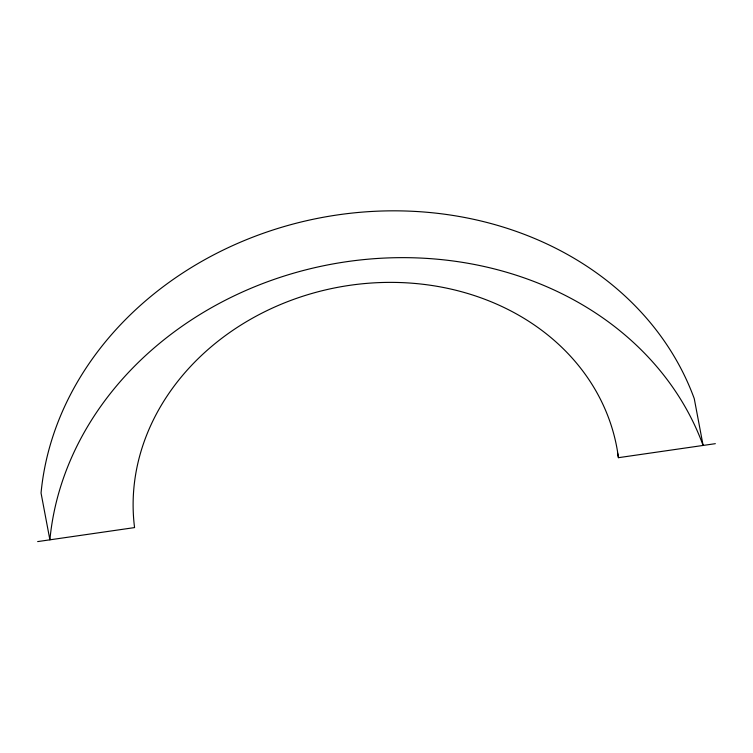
<?xml version="1.0" encoding="UTF-8"?>
<svg xmlns="http://www.w3.org/2000/svg" width="753" height="753" viewBox="0 0 753 753"><rect width="100%" height="100%" fill="white"/><g stroke="black" fill="none" stroke-linecap="round" stroke-linejoin="round"><path stroke-width="1.13" d="M37.65 541.595L134.571 527.589A244.527 208.939 -10.7 0 1 349.91 285.302A244.527 208.939 -10.7 0 1 618.429 457.683L715.35 443.677M617.564 453.118L618.429 457.683M703.104 445.447L694.257 398.638A336.224 287.288 -10.7 0 0 338.041 214.85A336.224 287.288 -10.7 0 0 41.048 493.017L49.896 539.826A336.224 287.288 -10.7 0 1 346.879 261.668A336.224 287.288 -10.7 0 1 703.104 445.447"/></g></svg>
